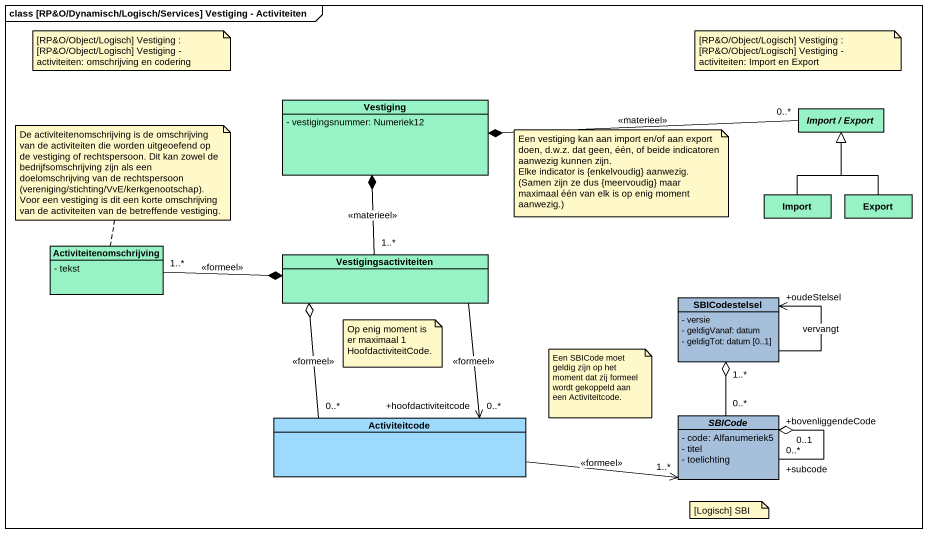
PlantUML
@startuml
mainframe class [RP&O/Dynamisch/Logisch/Services] Vestiging - Activiteiten
hide circle
hide empty members
skinparam classAttributeIconSize 0
class Vestiging #97F3C5 {
  - vestigingsnummer: Numeriek12
}
abstract class "Import / Export" as Import_Export #97F3C5
class Import #97F3C5
class Export #97F3C5
class Activiteitenomschrijving #97F3C5 {
  - tekst
}
class Vestigingsactiviteiten #97F3C5
class SBICodestelsel #A6BFDB {
  - versie
  - geldigVanaf: datum
  - geldigTot: datum [0..1]
}
class Activiteitcode #9EDAFD
abstract class SBICode #A6BFDB {
  - code: Alfanumeriek5
  - titel
  - toelichting
}
Import_Export "0..*" -left-* Vestiging : <<materieel>>
Import -up-|> Import_Export
Export -up-|> Import_Export
Activiteitenomschrijving "1..*" -right-* Vestigingsactiviteiten : <<formeel>>
Vestigingsactiviteiten "1..*" -up-* Vestiging : <<materieel>>
Vestigingsactiviteiten --> "+hoofdactiviteitcode\n0..*" Activiteitcode : <<formeel>>
SBICodestelsel --> "+oudeStelsel" SBICodestelsel : vervangt
Activiteitcode "0..*" -up-o Vestigingsactiviteiten : <<formeel>>
Activiteitcode -right-> "1..*" SBICode : <<formeel>>
SBICode "0..*" -up-o "1..*" SBICodestelsel
SBICode "+subcode\n0..*" --o "+bovenliggendeCode\n0..1" SBICode
note as N1
  [RP&O/Object/Logisch] Vestiging : [RP&O/Object/Logisch] Vestiging - activiteiten: omschrijving en codering
end note
note as N2
  [RP&O/Object/Logisch] Vestiging : [RP&O/Object/Logisch] Vestiging - activiteiten: Import en Export
end note
note top of Activiteitenomschrijving : De activiteitenomschrijving is de omschrijving van de activiteiten die worden uitgeoefend op de vestiging of rechtspersoon. Dit kan zowel de bedrijfsomschrijving zijn als een doelomschrijving van de rechtspersoon (vereniging/stichting/VvE/kerkgenootschap). Voor een vestiging is dit een korte omschrijving van de activiteiten van de betreffende vestiging.
note as N4
  Een vestiging kan aan import en/of aan export doen, d.w.z. dat geen, één, of beide indicatoren aanwezig kunnen zijn.
  Elke indicator is {enkelvoudig} aanwezig. (Samen zijn ze dus {meervoudig} maar maximaal één van elk is op enig moment aanwezig.)
end note
note as N5
  Op enig moment is er maximaal 1 HoofdactiviteitCode.
end note
note as N6
  Een SBICode moet geldig zijn op het moment dat zij formeel wordt gekoppeld aan een Activiteitcode.
end note
note as N7
  [Logisch] SBI
end note
@enduml
